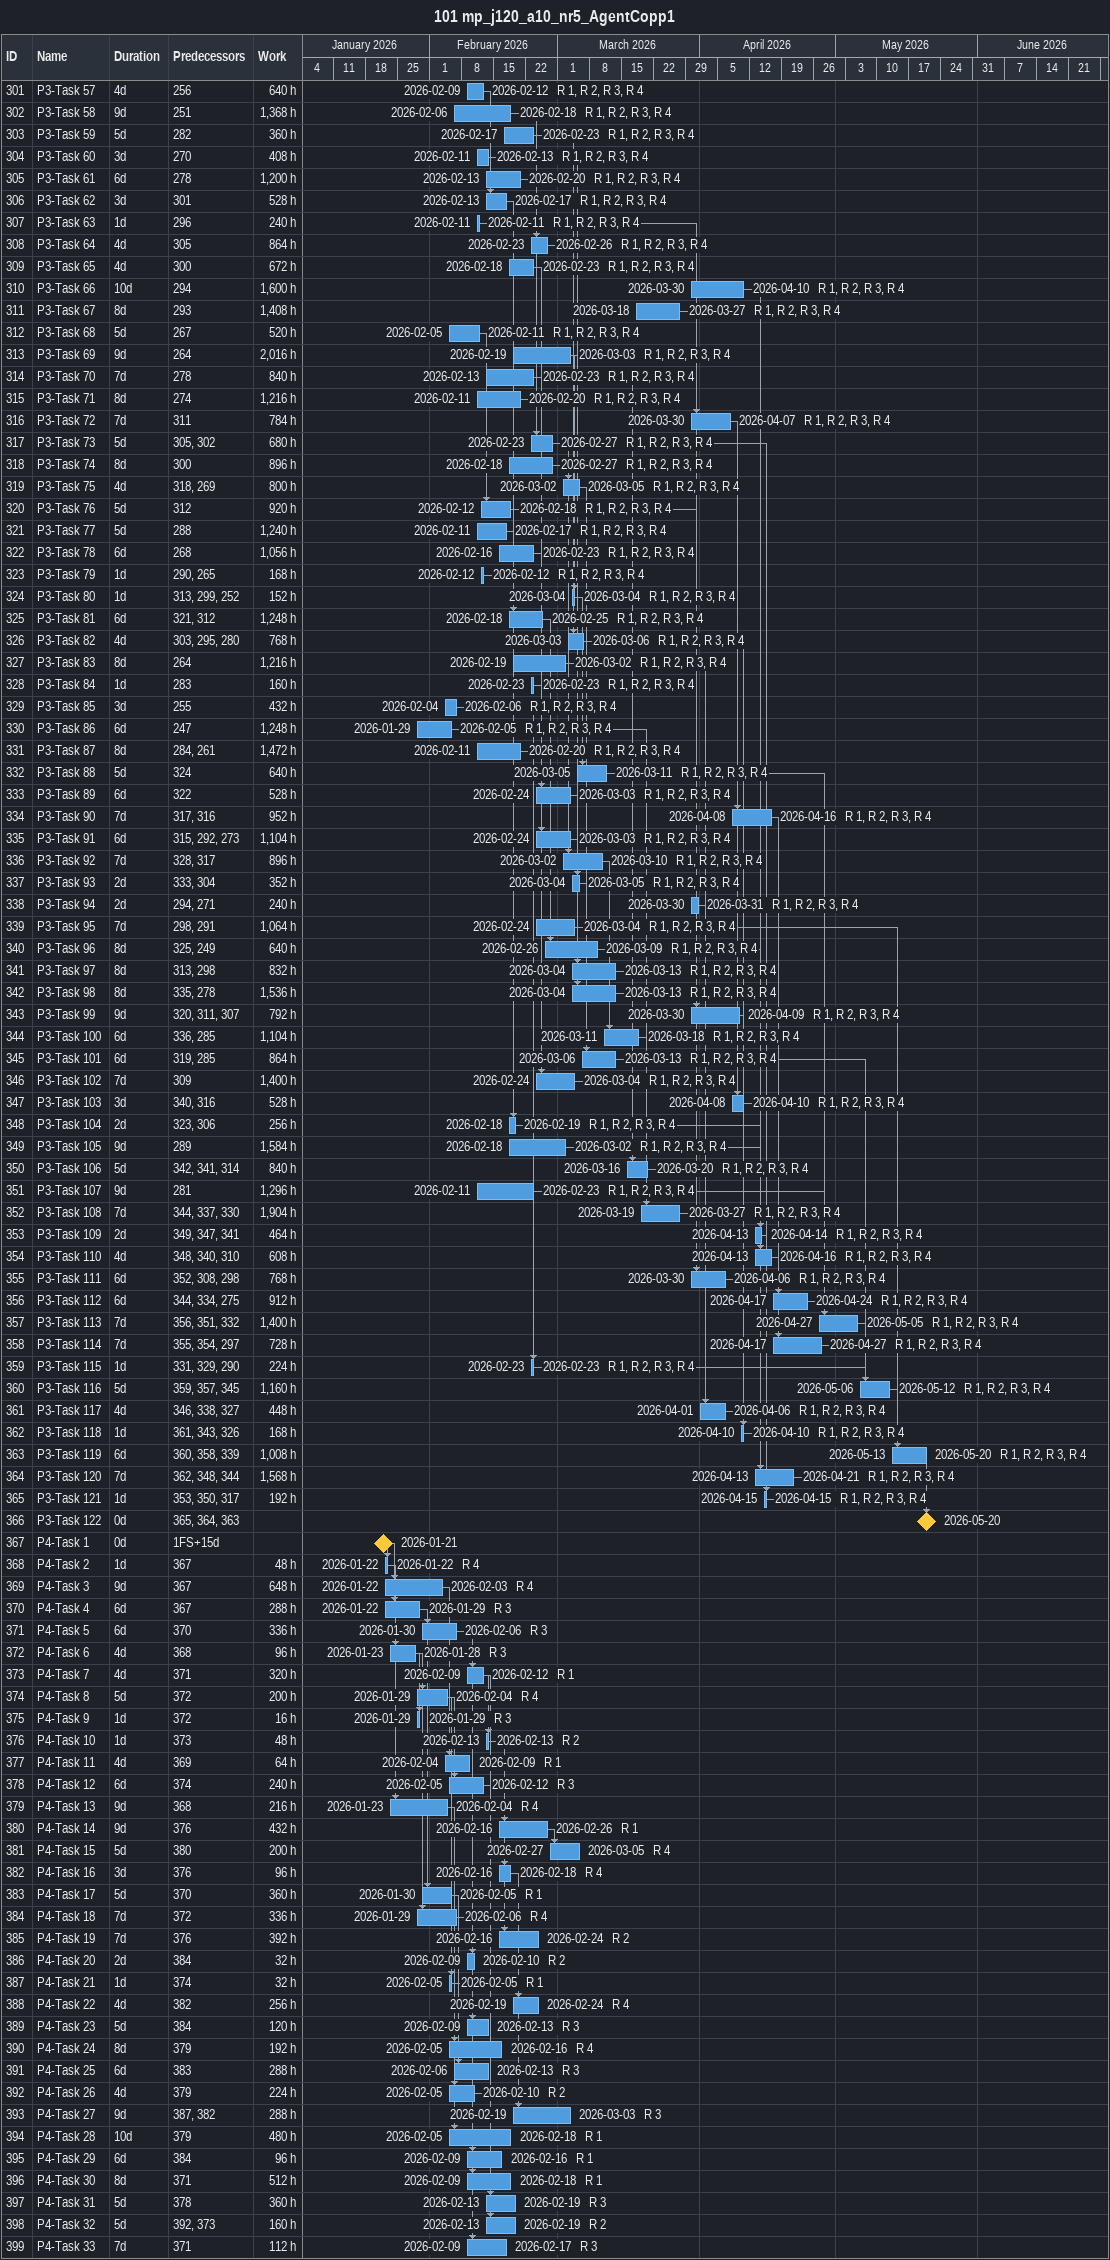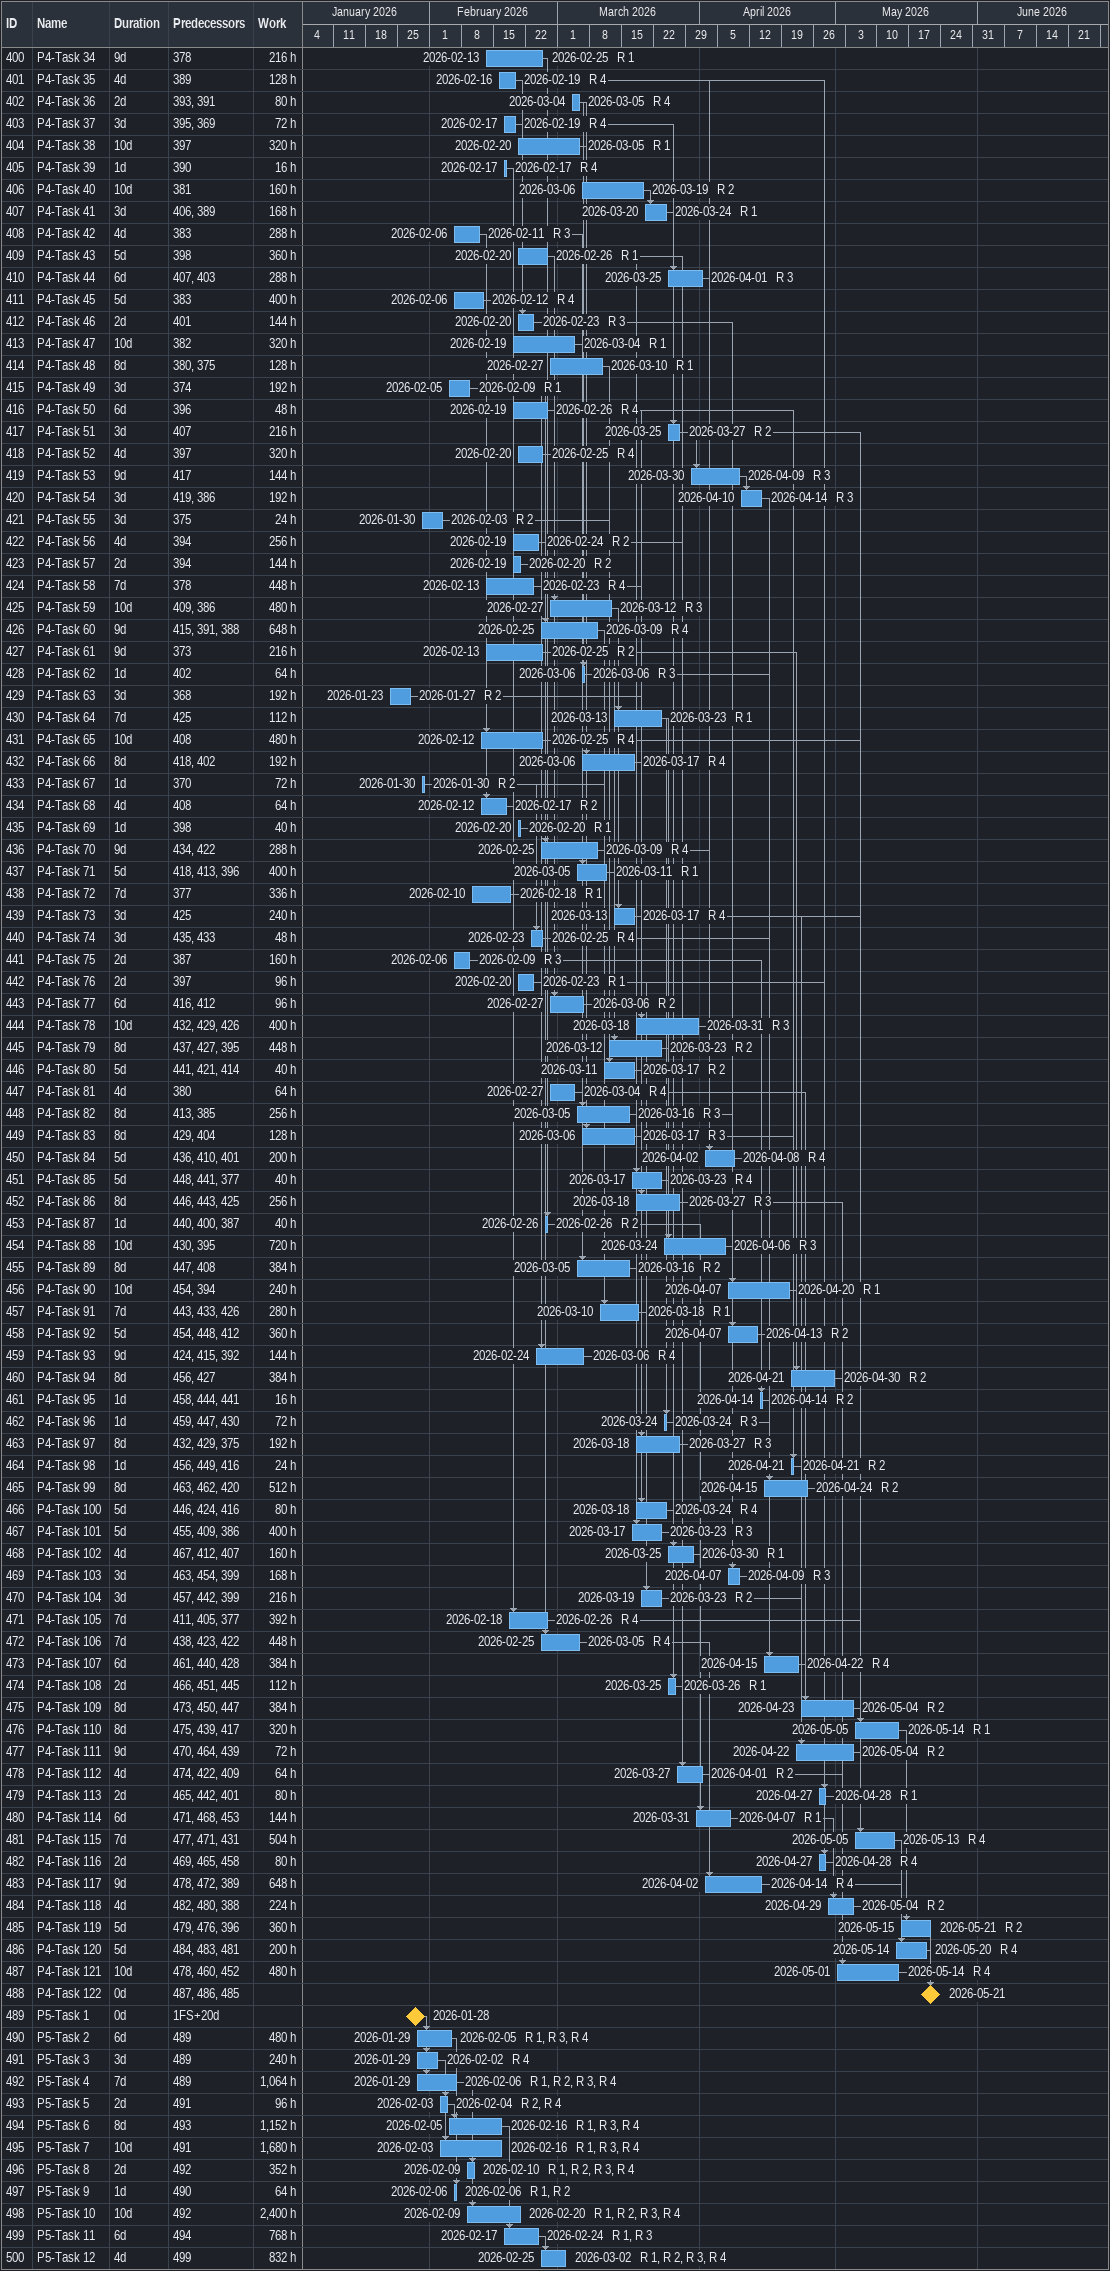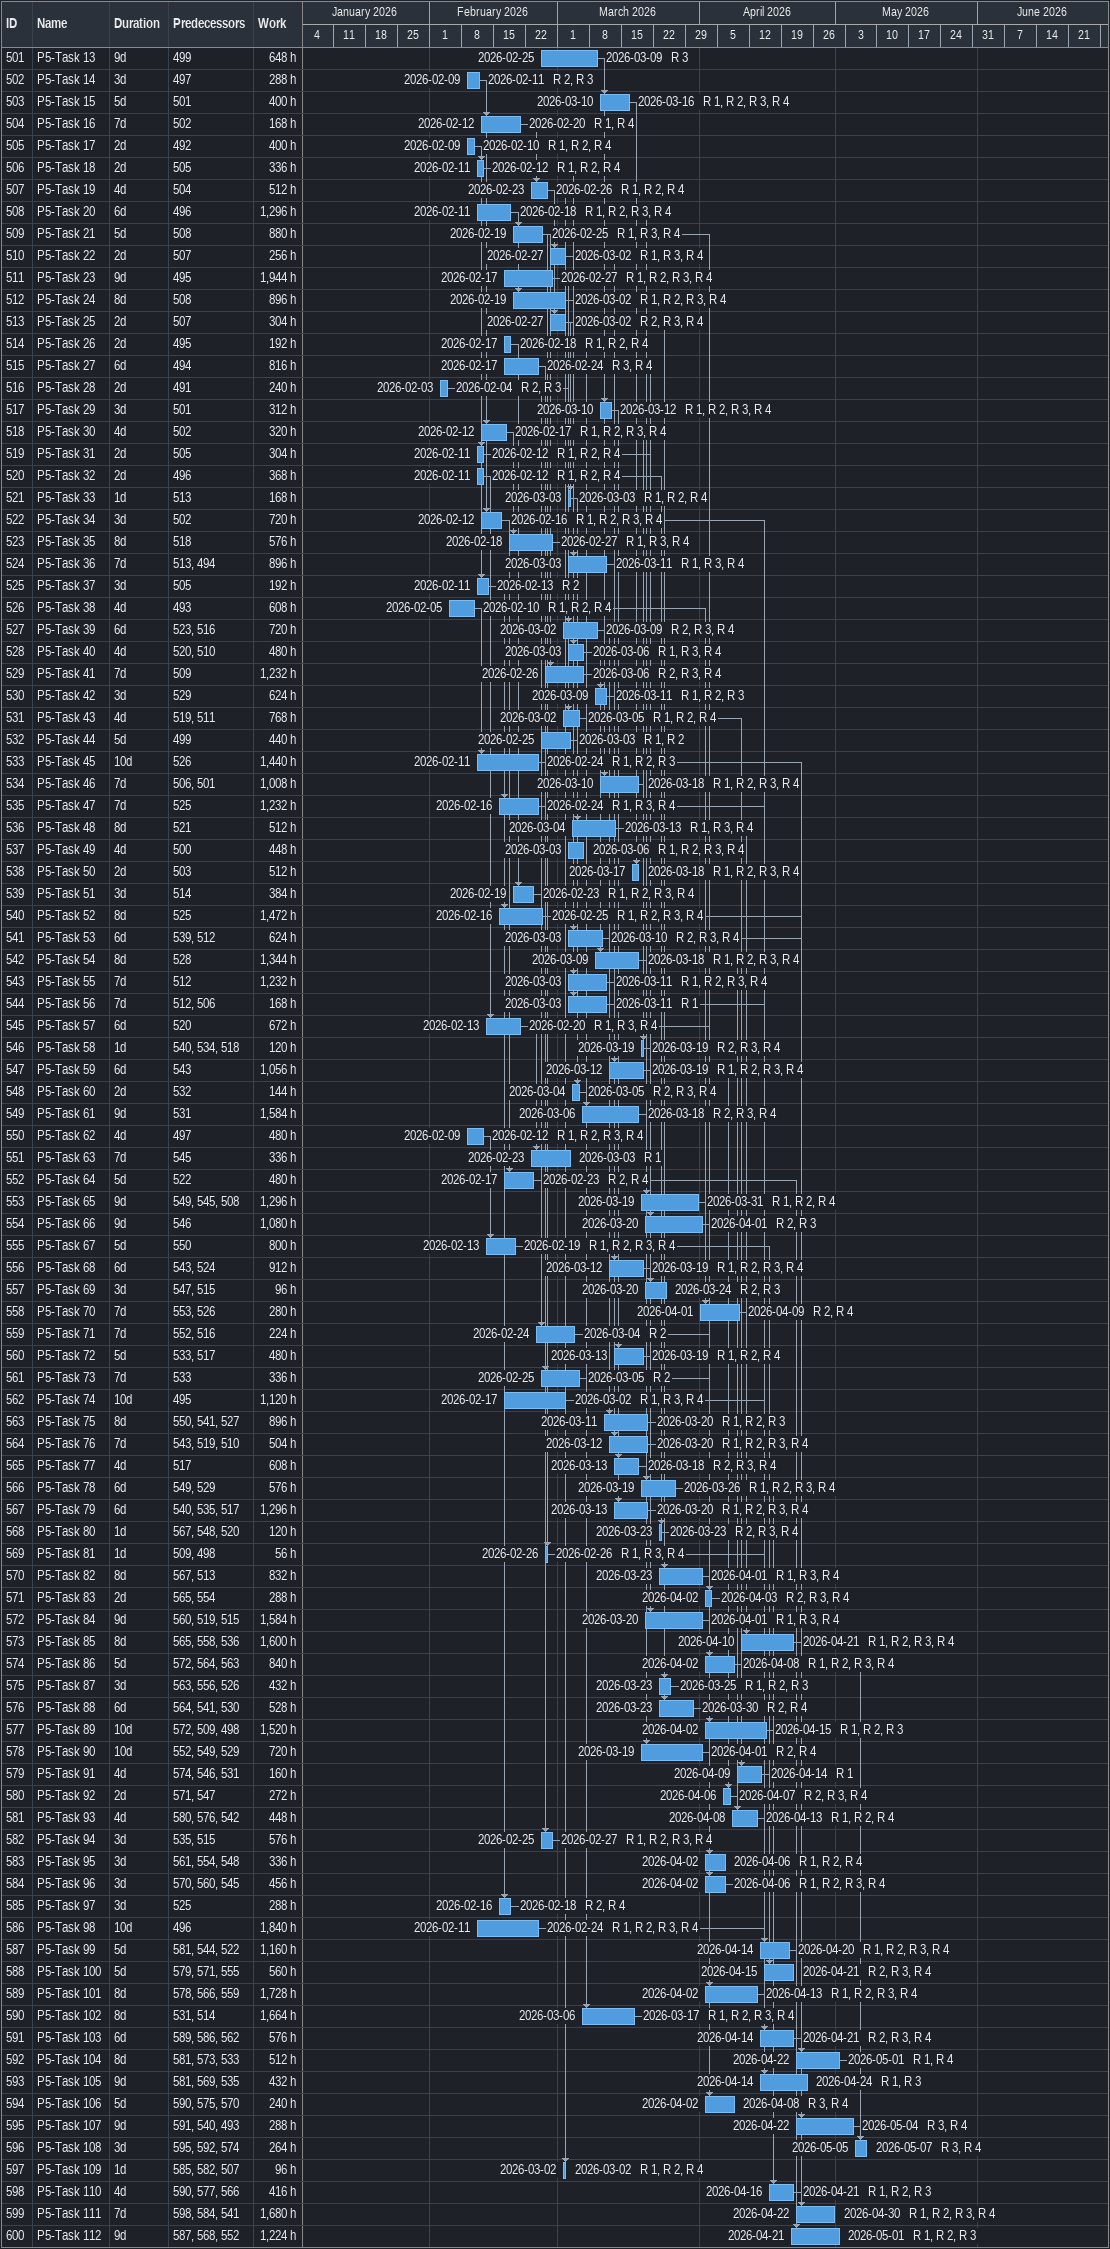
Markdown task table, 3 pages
101 mp_j120_a10_nr5_AgentCopp1

| ID | Task | Duration | Start | Finish | Predecessors | Resources | Work (h) |
|---|---|---|---|---|---|---|---|
| 301 | P3-Task 57 | 4d | 2026-02-09 | 2026-02-12 | 256 | R 1, R 2, R 3, R 4 | 640 |
| 302 | P3-Task 58 | 9d | 2026-02-06 | 2026-02-18 | 251 | R 1, R 2, R 3, R 4 | 1368 |
| 303 | P3-Task 59 | 5d | 2026-02-17 | 2026-02-23 | 282 | R 1, R 2, R 3, R 4 | 360 |
| 304 | P3-Task 60 | 3d | 2026-02-11 | 2026-02-13 | 270 | R 1, R 2, R 3, R 4 | 408 |
| 305 | P3-Task 61 | 6d | 2026-02-13 | 2026-02-20 | 278 | R 1, R 2, R 3, R 4 | 1200 |
| 306 | P3-Task 62 | 3d | 2026-02-13 | 2026-02-17 | 301 | R 1, R 2, R 3, R 4 | 528 |
| 307 | P3-Task 63 | 1d | 2026-02-11 | 2026-02-11 | 296 | R 1, R 2, R 3, R 4 | 240 |
| 308 | P3-Task 64 | 4d | 2026-02-23 | 2026-02-26 | 305 | R 1, R 2, R 3, R 4 | 864 |
| 309 | P3-Task 65 | 4d | 2026-02-18 | 2026-02-23 | 300 | R 1, R 2, R 3, R 4 | 672 |
| 310 | P3-Task 66 | 10d | 2026-03-30 | 2026-04-10 | 294 | R 1, R 2, R 3, R 4 | 1600 |
| 311 | P3-Task 67 | 8d | 2026-03-18 | 2026-03-27 | 293 | R 1, R 2, R 3, R 4 | 1408 |
| 312 | P3-Task 68 | 5d | 2026-02-05 | 2026-02-11 | 267 | R 1, R 2, R 3, R 4 | 520 |
| 313 | P3-Task 69 | 9d | 2026-02-19 | 2026-03-03 | 264 | R 1, R 2, R 3, R 4 | 2016 |
| 314 | P3-Task 70 | 7d | 2026-02-13 | 2026-02-23 | 278 | R 1, R 2, R 3, R 4 | 840 |
| 315 | P3-Task 71 | 8d | 2026-02-11 | 2026-02-20 | 274 | R 1, R 2, R 3, R 4 | 1216 |
| 316 | P3-Task 72 | 7d | 2026-03-30 | 2026-04-07 | 311 | R 1, R 2, R 3, R 4 | 784 |
| 317 | P3-Task 73 | 5d | 2026-02-23 | 2026-02-27 | 305, 302 | R 1, R 2, R 3, R 4 | 680 |
| 318 | P3-Task 74 | 8d | 2026-02-18 | 2026-02-27 | 300 | R 1, R 2, R 3, R 4 | 896 |
| 319 | P3-Task 75 | 4d | 2026-03-02 | 2026-03-05 | 318, 269 | R 1, R 2, R 3, R 4 | 800 |
| 320 | P3-Task 76 | 5d | 2026-02-12 | 2026-02-18 | 312 | R 1, R 2, R 3, R 4 | 920 |
| 321 | P3-Task 77 | 5d | 2026-02-11 | 2026-02-17 | 288 | R 1, R 2, R 3, R 4 | 1240 |
| 322 | P3-Task 78 | 6d | 2026-02-16 | 2026-02-23 | 268 | R 1, R 2, R 3, R 4 | 1056 |
| 323 | P3-Task 79 | 1d | 2026-02-12 | 2026-02-12 | 290, 265 | R 1, R 2, R 3, R 4 | 168 |
| 324 | P3-Task 80 | 1d | 2026-03-04 | 2026-03-04 | 313, 299, 252 | R 1, R 2, R 3, R 4 | 152 |
| 325 | P3-Task 81 | 6d | 2026-02-18 | 2026-02-25 | 321, 312 | R 1, R 2, R 3, R 4 | 1248 |
| 326 | P3-Task 82 | 4d | 2026-03-03 | 2026-03-06 | 303, 295, 280 | R 1, R 2, R 3, R 4 | 768 |
| 327 | P3-Task 83 | 8d | 2026-02-19 | 2026-03-02 | 264 | R 1, R 2, R 3, R 4 | 1216 |
| 328 | P3-Task 84 | 1d | 2026-02-23 | 2026-02-23 | 283 | R 1, R 2, R 3, R 4 | 160 |
| 329 | P3-Task 85 | 3d | 2026-02-04 | 2026-02-06 | 255 | R 1, R 2, R 3, R 4 | 432 |
| 330 | P3-Task 86 | 6d | 2026-01-29 | 2026-02-05 | 247 | R 1, R 2, R 3, R 4 | 1248 |
| 331 | P3-Task 87 | 8d | 2026-02-11 | 2026-02-20 | 284, 261 | R 1, R 2, R 3, R 4 | 1472 |
| 332 | P3-Task 88 | 5d | 2026-03-05 | 2026-03-11 | 324 | R 1, R 2, R 3, R 4 | 640 |
| 333 | P3-Task 89 | 6d | 2026-02-24 | 2026-03-03 | 322 | R 1, R 2, R 3, R 4 | 528 |
| 334 | P3-Task 90 | 7d | 2026-04-08 | 2026-04-16 | 317, 316 | R 1, R 2, R 3, R 4 | 952 |
| 335 | P3-Task 91 | 6d | 2026-02-24 | 2026-03-03 | 315, 292, 273 | R 1, R 2, R 3, R 4 | 1104 |
| 336 | P3-Task 92 | 7d | 2026-03-02 | 2026-03-10 | 328, 317 | R 1, R 2, R 3, R 4 | 896 |
| 337 | P3-Task 93 | 2d | 2026-03-04 | 2026-03-05 | 333, 304 | R 1, R 2, R 3, R 4 | 352 |
| 338 | P3-Task 94 | 2d | 2026-03-30 | 2026-03-31 | 294, 271 | R 1, R 2, R 3, R 4 | 240 |
| 339 | P3-Task 95 | 7d | 2026-02-24 | 2026-03-04 | 298, 291 | R 1, R 2, R 3, R 4 | 1064 |
| 340 | P3-Task 96 | 8d | 2026-02-26 | 2026-03-09 | 325, 249 | R 1, R 2, R 3, R 4 | 640 |
| 341 | P3-Task 97 | 8d | 2026-03-04 | 2026-03-13 | 313, 298 | R 1, R 2, R 3, R 4 | 832 |
| 342 | P3-Task 98 | 8d | 2026-03-04 | 2026-03-13 | 335, 278 | R 1, R 2, R 3, R 4 | 1536 |
| 343 | P3-Task 99 | 9d | 2026-03-30 | 2026-04-09 | 320, 311, 307 | R 1, R 2, R 3, R 4 | 792 |
| 344 | P3-Task 100 | 6d | 2026-03-11 | 2026-03-18 | 336, 285 | R 1, R 2, R 3, R 4 | 1104 |
| 345 | P3-Task 101 | 6d | 2026-03-06 | 2026-03-13 | 319, 285 | R 1, R 2, R 3, R 4 | 864 |
| 346 | P3-Task 102 | 7d | 2026-02-24 | 2026-03-04 | 309 | R 1, R 2, R 3, R 4 | 1400 |
| 347 | P3-Task 103 | 3d | 2026-04-08 | 2026-04-10 | 340, 316 | R 1, R 2, R 3, R 4 | 528 |
| 348 | P3-Task 104 | 2d | 2026-02-18 | 2026-02-19 | 323, 306 | R 1, R 2, R 3, R 4 | 256 |
| 349 | P3-Task 105 | 9d | 2026-02-18 | 2026-03-02 | 289 | R 1, R 2, R 3, R 4 | 1584 |
| 350 | P3-Task 106 | 5d | 2026-03-16 | 2026-03-20 | 342, 341, 314 | R 1, R 2, R 3, R 4 | 840 |
| 351 | P3-Task 107 | 9d | 2026-02-11 | 2026-02-23 | 281 | R 1, R 2, R 3, R 4 | 1296 |
| 352 | P3-Task 108 | 7d | 2026-03-19 | 2026-03-27 | 344, 337, 330 | R 1, R 2, R 3, R 4 | 1904 |
| 353 | P3-Task 109 | 2d | 2026-04-13 | 2026-04-14 | 349, 347, 341 | R 1, R 2, R 3, R 4 | 464 |
| 354 | P3-Task 110 | 4d | 2026-04-13 | 2026-04-16 | 348, 340, 310 | R 1, R 2, R 3, R 4 | 608 |
| 355 | P3-Task 111 | 6d | 2026-03-30 | 2026-04-06 | 352, 308, 298 | R 1, R 2, R 3, R 4 | 768 |
| 356 | P3-Task 112 | 6d | 2026-04-17 | 2026-04-24 | 344, 334, 275 | R 1, R 2, R 3, R 4 | 912 |
| 357 | P3-Task 113 | 7d | 2026-04-27 | 2026-05-05 | 356, 351, 332 | R 1, R 2, R 3, R 4 | 1400 |
| 358 | P3-Task 114 | 7d | 2026-04-17 | 2026-04-27 | 355, 354, 297 | R 1, R 2, R 3, R 4 | 728 |
| 359 | P3-Task 115 | 1d | 2026-02-23 | 2026-02-23 | 331, 329, 290 | R 1, R 2, R 3, R 4 | 224 |
| 360 | P3-Task 116 | 5d | 2026-05-06 | 2026-05-12 | 359, 357, 345 | R 1, R 2, R 3, R 4 | 1160 |
| 361 | P3-Task 117 | 4d | 2026-04-01 | 2026-04-06 | 346, 338, 327 | R 1, R 2, R 3, R 4 | 448 |
| 362 | P3-Task 118 | 1d | 2026-04-10 | 2026-04-10 | 361, 343, 326 | R 1, R 2, R 3, R 4 | 168 |
| 363 | P3-Task 119 | 6d | 2026-05-13 | 2026-05-20 | 360, 358, 339 | R 1, R 2, R 3, R 4 | 1008 |
| 364 | P3-Task 120 | 7d | 2026-04-13 | 2026-04-21 | 362, 348, 344 | R 1, R 2, R 3, R 4 | 1568 |
| 365 | P3-Task 121 | 1d | 2026-04-15 | 2026-04-15 | 353, 350, 317 | R 1, R 2, R 3, R 4 | 192 |
| 366 | P3-Task 122 | 0d | 2026-05-20 | 2026-05-20 | 365, 364, 363 |  |  |
| 367 | P4-Task 1 | 0d | 2026-01-21 | 2026-01-21 | 1FS+15d |  |  |
| 368 | P4-Task 2 | 1d | 2026-01-22 | 2026-01-22 | 367 | R 4 | 48 |
| 369 | P4-Task 3 | 9d | 2026-01-22 | 2026-02-03 | 367 | R 4 | 648 |
| 370 | P4-Task 4 | 6d | 2026-01-22 | 2026-01-29 | 367 | R 3 | 288 |
| 371 | P4-Task 5 | 6d | 2026-01-30 | 2026-02-06 | 370 | R 3 | 336 |
| 372 | P4-Task 6 | 4d | 2026-01-23 | 2026-01-28 | 368 | R 3 | 96 |
| 373 | P4-Task 7 | 4d | 2026-02-09 | 2026-02-12 | 371 | R 1 | 320 |
| 374 | P4-Task 8 | 5d | 2026-01-29 | 2026-02-04 | 372 | R 4 | 200 |
| 375 | P4-Task 9 | 1d | 2026-01-29 | 2026-01-29 | 372 | R 3 | 16 |
| 376 | P4-Task 10 | 1d | 2026-02-13 | 2026-02-13 | 373 | R 2 | 48 |
| 377 | P4-Task 11 | 4d | 2026-02-04 | 2026-02-09 | 369 | R 1 | 64 |
| 378 | P4-Task 12 | 6d | 2026-02-05 | 2026-02-12 | 374 | R 3 | 240 |
| 379 | P4-Task 13 | 9d | 2026-01-23 | 2026-02-04 | 368 | R 4 | 216 |
| 380 | P4-Task 14 | 9d | 2026-02-16 | 2026-02-26 | 376 | R 1 | 432 |
| 381 | P4-Task 15 | 5d | 2026-02-27 | 2026-03-05 | 380 | R 4 | 200 |
| 382 | P4-Task 16 | 3d | 2026-02-16 | 2026-02-18 | 376 | R 4 | 96 |
| 383 | P4-Task 17 | 5d | 2026-01-30 | 2026-02-05 | 370 | R 1 | 360 |
| 384 | P4-Task 18 | 7d | 2026-01-29 | 2026-02-06 | 372 | R 4 | 336 |
| 385 | P4-Task 19 | 7d | 2026-02-16 | 2026-02-24 | 376 | R 2 | 392 |
| 386 | P4-Task 20 | 2d | 2026-02-09 | 2026-02-10 | 384 | R 2 | 32 |
| 387 | P4-Task 21 | 1d | 2026-02-05 | 2026-02-05 | 374 | R 1 | 32 |
| 388 | P4-Task 22 | 4d | 2026-02-19 | 2026-02-24 | 382 | R 4 | 256 |
| 389 | P4-Task 23 | 5d | 2026-02-09 | 2026-02-13 | 384 | R 3 | 120 |
| 390 | P4-Task 24 | 8d | 2026-02-05 | 2026-02-16 | 379 | R 4 | 192 |
| 391 | P4-Task 25 | 6d | 2026-02-06 | 2026-02-13 | 383 | R 3 | 288 |
| 392 | P4-Task 26 | 4d | 2026-02-05 | 2026-02-10 | 379 | R 2 | 224 |
| 393 | P4-Task 27 | 9d | 2026-02-19 | 2026-03-03 | 387, 382 | R 3 | 288 |
| 394 | P4-Task 28 | 10d | 2026-02-05 | 2026-02-18 | 379 | R 1 | 480 |
| 395 | P4-Task 29 | 6d | 2026-02-09 | 2026-02-16 | 384 | R 1 | 96 |
| 396 | P4-Task 30 | 8d | 2026-02-09 | 2026-02-18 | 371 | R 1 | 512 |
| 397 | P4-Task 31 | 5d | 2026-02-13 | 2026-02-19 | 378 | R 3 | 360 |
| 398 | P4-Task 32 | 5d | 2026-02-13 | 2026-02-19 | 392, 373 | R 2 | 160 |
| 399 | P4-Task 33 | 7d | 2026-02-09 | 2026-02-17 | 371 | R 3 | 112 |
| 400 | P4-Task 34 | 9d | 2026-02-13 | 2026-02-25 | 378 | R 1 | 216 |
| 401 | P4-Task 35 | 4d | 2026-02-16 | 2026-02-19 | 389 | R 4 | 128 |
| 402 | P4-Task 36 | 2d | 2026-03-04 | 2026-03-05 | 393, 391 | R 4 | 80 |
| 403 | P4-Task 37 | 3d | 2026-02-17 | 2026-02-19 | 395, 369 | R 4 | 72 |
| 404 | P4-Task 38 | 10d | 2026-02-20 | 2026-03-05 | 397 | R 1 | 320 |
| 405 | P4-Task 39 | 1d | 2026-02-17 | 2026-02-17 | 390 | R 4 | 16 |
| 406 | P4-Task 40 | 10d | 2026-03-06 | 2026-03-19 | 381 | R 2 | 160 |
| 407 | P4-Task 41 | 3d | 2026-03-20 | 2026-03-24 | 406, 389 | R 1 | 168 |
| 408 | P4-Task 42 | 4d | 2026-02-06 | 2026-02-11 | 383 | R 3 | 288 |
| 409 | P4-Task 43 | 5d | 2026-02-20 | 2026-02-26 | 398 | R 1 | 360 |
| 410 | P4-Task 44 | 6d | 2026-03-25 | 2026-04-01 | 407, 403 | R 3 | 288 |
| 411 | P4-Task 45 | 5d | 2026-02-06 | 2026-02-12 | 383 | R 4 | 400 |
| 412 | P4-Task 46 | 2d | 2026-02-20 | 2026-02-23 | 401 | R 3 | 144 |
| 413 | P4-Task 47 | 10d | 2026-02-19 | 2026-03-04 | 382 | R 1 | 320 |
| 414 | P4-Task 48 | 8d | 2026-02-27 | 2026-03-10 | 380, 375 | R 1 | 128 |
| 415 | P4-Task 49 | 3d | 2026-02-05 | 2026-02-09 | 374 | R 1 | 192 |
| 416 | P4-Task 50 | 6d | 2026-02-19 | 2026-02-26 | 396 | R 4 | 48 |
| 417 | P4-Task 51 | 3d | 2026-03-25 | 2026-03-27 | 407 | R 2 | 216 |
| 418 | P4-Task 52 | 4d | 2026-02-20 | 2026-02-25 | 397 | R 4 | 320 |
| 419 | P4-Task 53 | 9d | 2026-03-30 | 2026-04-09 | 417 | R 3 | 144 |
| 420 | P4-Task 54 | 3d | 2026-04-10 | 2026-04-14 | 419, 386 | R 3 | 192 |
| 421 | P4-Task 55 | 3d | 2026-01-30 | 2026-02-03 | 375 | R 2 | 24 |
| 422 | P4-Task 56 | 4d | 2026-02-19 | 2026-02-24 | 394 | R 2 | 256 |
| 423 | P4-Task 57 | 2d | 2026-02-19 | 2026-02-20 | 394 | R 2 | 144 |
| 424 | P4-Task 58 | 7d | 2026-02-13 | 2026-02-23 | 378 | R 4 | 448 |
| 425 | P4-Task 59 | 10d | 2026-02-27 | 2026-03-12 | 409, 386 | R 3 | 480 |
| 426 | P4-Task 60 | 9d | 2026-02-25 | 2026-03-09 | 415, 391, 388 | R 4 | 648 |
| 427 | P4-Task 61 | 9d | 2026-02-13 | 2026-02-25 | 373 | R 2 | 216 |
| 428 | P4-Task 62 | 1d | 2026-03-06 | 2026-03-06 | 402 | R 3 | 64 |
| 429 | P4-Task 63 | 3d | 2026-01-23 | 2026-01-27 | 368 | R 2 | 192 |
| 430 | P4-Task 64 | 7d | 2026-03-13 | 2026-03-23 | 425 | R 1 | 112 |
| 431 | P4-Task 65 | 10d | 2026-02-12 | 2026-02-25 | 408 | R 4 | 480 |
| 432 | P4-Task 66 | 8d | 2026-03-06 | 2026-03-17 | 418, 402 | R 4 | 192 |
| 433 | P4-Task 67 | 1d | 2026-01-30 | 2026-01-30 | 370 | R 2 | 72 |
| 434 | P4-Task 68 | 4d | 2026-02-12 | 2026-02-17 | 408 | R 2 | 64 |
| 435 | P4-Task 69 | 1d | 2026-02-20 | 2026-02-20 | 398 | R 1 | 40 |
| 436 | P4-Task 70 | 9d | 2026-02-25 | 2026-03-09 | 434, 422 | R 4 | 288 |
| 437 | P4-Task 71 | 5d | 2026-03-05 | 2026-03-11 | 418, 413, 396 | R 1 | 400 |
| 438 | P4-Task 72 | 7d | 2026-02-10 | 2026-02-18 | 377 | R 1 | 336 |
| 439 | P4-Task 73 | 3d | 2026-03-13 | 2026-03-17 | 425 | R 4 | 240 |
| 440 | P4-Task 74 | 3d | 2026-02-23 | 2026-02-25 | 435, 433 | R 4 | 48 |
| 441 | P4-Task 75 | 2d | 2026-02-06 | 2026-02-09 | 387 | R 3 | 160 |
| 442 | P4-Task 76 | 2d | 2026-02-20 | 2026-02-23 | 397 | R 1 | 96 |
| 443 | P4-Task 77 | 6d | 2026-02-27 | 2026-03-06 | 416, 412 | R 2 | 96 |
| 444 | P4-Task 78 | 10d | 2026-03-18 | 2026-03-31 | 432, 429, 426 | R 3 | 400 |
| 445 | P4-Task 79 | 8d | 2026-03-12 | 2026-03-23 | 437, 427, 395 | R 2 | 448 |
| 446 | P4-Task 80 | 5d | 2026-03-11 | 2026-03-17 | 441, 421, 414 | R 2 | 40 |
| 447 | P4-Task 81 | 4d | 2026-02-27 | 2026-03-04 | 380 | R 4 | 64 |
| 448 | P4-Task 82 | 8d | 2026-03-05 | 2026-03-16 | 413, 385 | R 3 | 256 |
| 449 | P4-Task 83 | 8d | 2026-03-06 | 2026-03-17 | 429, 404 | R 3 | 128 |
| 450 | P4-Task 84 | 5d | 2026-04-02 | 2026-04-08 | 436, 410, 401 | R 4 | 200 |
| 451 | P4-Task 85 | 5d | 2026-03-17 | 2026-03-23 | 448, 441, 377 | R 4 | 40 |
| 452 | P4-Task 86 | 8d | 2026-03-18 | 2026-03-27 | 446, 443, 425 | R 3 | 256 |
| 453 | P4-Task 87 | 1d | 2026-02-26 | 2026-02-26 | 440, 400, 387 | R 2 | 40 |
| 454 | P4-Task 88 | 10d | 2026-03-24 | 2026-04-06 | 430, 395 | R 3 | 720 |
| 455 | P4-Task 89 | 8d | 2026-03-05 | 2026-03-16 | 447, 408 | R 2 | 384 |
| 456 | P4-Task 90 | 10d | 2026-04-07 | 2026-04-20 | 454, 394 | R 1 | 240 |
| 457 | P4-Task 91 | 7d | 2026-03-10 | 2026-03-18 | 443, 433, 426 | R 1 | 280 |
| 458 | P4-Task 92 | 5d | 2026-04-07 | 2026-04-13 | 454, 448, 412 | R 2 | 360 |
| 459 | P4-Task 93 | 9d | 2026-02-24 | 2026-03-06 | 424, 415, 392 | R 4 | 144 |
| 460 | P4-Task 94 | 8d | 2026-04-21 | 2026-04-30 | 456, 427 | R 2 | 384 |
| 461 | P4-Task 95 | 1d | 2026-04-14 | 2026-04-14 | 458, 444, 441 | R 2 | 16 |
| 462 | P4-Task 96 | 1d | 2026-03-24 | 2026-03-24 | 459, 447, 430 | R 3 | 72 |
| 463 | P4-Task 97 | 8d | 2026-03-18 | 2026-03-27 | 432, 429, 375 | R 3 | 192 |
| 464 | P4-Task 98 | 1d | 2026-04-21 | 2026-04-21 | 456, 449, 416 | R 2 | 24 |
| 465 | P4-Task 99 | 8d | 2026-04-15 | 2026-04-24 | 463, 462, 420 | R 2 | 512 |
| 466 | P4-Task 100 | 5d | 2026-03-18 | 2026-03-24 | 446, 424, 416 | R 4 | 80 |
| 467 | P4-Task 101 | 5d | 2026-03-17 | 2026-03-23 | 455, 409, 386 | R 3 | 400 |
| 468 | P4-Task 102 | 4d | 2026-03-25 | 2026-03-30 | 467, 412, 407 | R 1 | 160 |
| 469 | P4-Task 103 | 3d | 2026-04-07 | 2026-04-09 | 463, 454, 399 | R 3 | 168 |
| 470 | P4-Task 104 | 3d | 2026-03-19 | 2026-03-23 | 457, 442, 399 | R 2 | 216 |
| 471 | P4-Task 105 | 7d | 2026-02-18 | 2026-02-26 | 411, 405, 377 | R 4 | 392 |
| 472 | P4-Task 106 | 7d | 2026-02-25 | 2026-03-05 | 438, 423, 422 | R 4 | 448 |
| 473 | P4-Task 107 | 6d | 2026-04-15 | 2026-04-22 | 461, 440, 428 | R 4 | 384 |
| 474 | P4-Task 108 | 2d | 2026-03-25 | 2026-03-26 | 466, 451, 445 | R 1 | 112 |
| 475 | P4-Task 109 | 8d | 2026-04-23 | 2026-05-04 | 473, 450, 447 | R 2 | 384 |
| 476 | P4-Task 110 | 8d | 2026-05-05 | 2026-05-14 | 475, 439, 417 | R 1 | 320 |
| 477 | P4-Task 111 | 9d | 2026-04-22 | 2026-05-04 | 470, 464, 439 | R 2 | 72 |
| 478 | P4-Task 112 | 4d | 2026-03-27 | 2026-04-01 | 474, 422, 409 | R 2 | 64 |
| 479 | P4-Task 113 | 2d | 2026-04-27 | 2026-04-28 | 465, 442, 401 | R 1 | 80 |
| 480 | P4-Task 114 | 6d | 2026-03-31 | 2026-04-07 | 471, 468, 453 | R 1 | 144 |
| 481 | P4-Task 115 | 7d | 2026-05-05 | 2026-05-13 | 477, 471, 431 | R 4 | 504 |
| 482 | P4-Task 116 | 2d | 2026-04-27 | 2026-04-28 | 469, 465, 458 | R 4 | 80 |
| 483 | P4-Task 117 | 9d | 2026-04-02 | 2026-04-14 | 478, 472, 389 | R 4 | 648 |
| 484 | P4-Task 118 | 4d | 2026-04-29 | 2026-05-04 | 482, 480, 388 | R 2 | 224 |
| 485 | P4-Task 119 | 5d | 2026-05-15 | 2026-05-21 | 479, 476, 396 | R 2 | 360 |
| 486 | P4-Task 120 | 5d | 2026-05-14 | 2026-05-20 | 484, 483, 481 | R 4 | 200 |
| 487 | P4-Task 121 | 10d | 2026-05-01 | 2026-05-14 | 478, 460, 452 | R 4 | 480 |
| 488 | P4-Task 122 | 0d | 2026-05-21 | 2026-05-21 | 487, 486, 485 |  |  |
| 489 | P5-Task 1 | 0d | 2026-01-28 | 2026-01-28 | 1FS+20d |  |  |
| 490 | P5-Task 2 | 6d | 2026-01-29 | 2026-02-05 | 489 | R 1, R 3, R 4 | 480 |
| 491 | P5-Task 3 | 3d | 2026-01-29 | 2026-02-02 | 489 | R 4 | 240 |
| 492 | P5-Task 4 | 7d | 2026-01-29 | 2026-02-06 | 489 | R 1, R 2, R 3, R 4 | 1064 |
| 493 | P5-Task 5 | 2d | 2026-02-03 | 2026-02-04 | 491 | R 2, R 4 | 96 |
| 494 | P5-Task 6 | 8d | 2026-02-05 | 2026-02-16 | 493 | R 1, R 3, R 4 | 1152 |
| 495 | P5-Task 7 | 10d | 2026-02-03 | 2026-02-16 | 491 | R 1, R 3, R 4 | 1680 |
| 496 | P5-Task 8 | 2d | 2026-02-09 | 2026-02-10 | 492 | R 1, R 2, R 3, R 4 | 352 |
| 497 | P5-Task 9 | 1d | 2026-02-06 | 2026-02-06 | 490 | R 1, R 2 | 64 |
| 498 | P5-Task 10 | 10d | 2026-02-09 | 2026-02-20 | 492 | R 1, R 2, R 3, R 4 | 2400 |
| 499 | P5-Task 11 | 6d | 2026-02-17 | 2026-02-24 | 494 | R 1, R 3 | 768 |
| 500 | P5-Task 12 | 4d | 2026-02-25 | 2026-03-02 | 499 | R 1, R 2, R 3, R 4 | 832 |
| 501 | P5-Task 13 | 9d | 2026-02-25 | 2026-03-09 | 499 | R 3 | 648 |
| 502 | P5-Task 14 | 3d | 2026-02-09 | 2026-02-11 | 497 | R 2, R 3 | 288 |
| 503 | P5-Task 15 | 5d | 2026-03-10 | 2026-03-16 | 501 | R 1, R 2, R 3, R 4 | 400 |
| 504 | P5-Task 16 | 7d | 2026-02-12 | 2026-02-20 | 502 | R 1, R 4 | 168 |
| 505 | P5-Task 17 | 2d | 2026-02-09 | 2026-02-10 | 492 | R 1, R 2, R 4 | 400 |
| 506 | P5-Task 18 | 2d | 2026-02-11 | 2026-02-12 | 505 | R 1, R 2, R 4 | 336 |
| 507 | P5-Task 19 | 4d | 2026-02-23 | 2026-02-26 | 504 | R 1, R 2, R 4 | 512 |
| 508 | P5-Task 20 | 6d | 2026-02-11 | 2026-02-18 | 496 | R 1, R 2, R 3, R 4 | 1296 |
| 509 | P5-Task 21 | 5d | 2026-02-19 | 2026-02-25 | 508 | R 1, R 3, R 4 | 880 |
| 510 | P5-Task 22 | 2d | 2026-02-27 | 2026-03-02 | 507 | R 1, R 3, R 4 | 256 |
| 511 | P5-Task 23 | 9d | 2026-02-17 | 2026-02-27 | 495 | R 1, R 2, R 3, R 4 | 1944 |
| 512 | P5-Task 24 | 8d | 2026-02-19 | 2026-03-02 | 508 | R 1, R 2, R 3, R 4 | 896 |
| 513 | P5-Task 25 | 2d | 2026-02-27 | 2026-03-02 | 507 | R 2, R 3, R 4 | 304 |
| 514 | P5-Task 26 | 2d | 2026-02-17 | 2026-02-18 | 495 | R 1, R 2, R 4 | 192 |
| 515 | P5-Task 27 | 6d | 2026-02-17 | 2026-02-24 | 494 | R 3, R 4 | 816 |
| 516 | P5-Task 28 | 2d | 2026-02-03 | 2026-02-04 | 491 | R 2, R 3 | 240 |
| 517 | P5-Task 29 | 3d | 2026-03-10 | 2026-03-12 | 501 | R 1, R 2, R 3, R 4 | 312 |
| 518 | P5-Task 30 | 4d | 2026-02-12 | 2026-02-17 | 502 | R 1, R 2, R 3, R 4 | 320 |
| 519 | P5-Task 31 | 2d | 2026-02-11 | 2026-02-12 | 505 | R 1, R 2, R 4 | 304 |
| 520 | P5-Task 32 | 2d | 2026-02-11 | 2026-02-12 | 496 | R 1, R 2, R 4 | 368 |
| 521 | P5-Task 33 | 1d | 2026-03-03 | 2026-03-03 | 513 | R 1, R 2, R 4 | 168 |
| 522 | P5-Task 34 | 3d | 2026-02-12 | 2026-02-16 | 502 | R 1, R 2, R 3, R 4 | 720 |
| 523 | P5-Task 35 | 8d | 2026-02-18 | 2026-02-27 | 518 | R 1, R 3, R 4 | 576 |
| 524 | P5-Task 36 | 7d | 2026-03-03 | 2026-03-11 | 513, 494 | R 1, R 3, R 4 | 896 |
| 525 | P5-Task 37 | 3d | 2026-02-11 | 2026-02-13 | 505 | R 2 | 192 |
| 526 | P5-Task 38 | 4d | 2026-02-05 | 2026-02-10 | 493 | R 1, R 2, R 4 | 608 |
| 527 | P5-Task 39 | 6d | 2026-03-02 | 2026-03-09 | 523, 516 | R 2, R 3, R 4 | 720 |
| 528 | P5-Task 40 | 4d | 2026-03-03 | 2026-03-06 | 520, 510 | R 1, R 3, R 4 | 480 |
| 529 | P5-Task 41 | 7d | 2026-02-26 | 2026-03-06 | 509 | R 2, R 3, R 4 | 1232 |
| 530 | P5-Task 42 | 3d | 2026-03-09 | 2026-03-11 | 529 | R 1, R 2, R 3 | 624 |
| 531 | P5-Task 43 | 4d | 2026-03-02 | 2026-03-05 | 519, 511 | R 1, R 2, R 4 | 768 |
| 532 | P5-Task 44 | 5d | 2026-02-25 | 2026-03-03 | 499 | R 1, R 2 | 440 |
| 533 | P5-Task 45 | 10d | 2026-02-11 | 2026-02-24 | 526 | R 1, R 2, R 3 | 1440 |
| 534 | P5-Task 46 | 7d | 2026-03-10 | 2026-03-18 | 506, 501 | R 1, R 2, R 3, R 4 | 1008 |
| 535 | P5-Task 47 | 7d | 2026-02-16 | 2026-02-24 | 525 | R 1, R 3, R 4 | 1232 |
| 536 | P5-Task 48 | 8d | 2026-03-04 | 2026-03-13 | 521 | R 1, R 3, R 4 | 512 |
| 537 | P5-Task 49 | 4d | 2026-03-03 | 2026-03-06 | 500 | R 1, R 2, R 3, R 4 | 448 |
| 538 | P5-Task 50 | 2d | 2026-03-17 | 2026-03-18 | 503 | R 1, R 2, R 3, R 4 | 512 |
| 539 | P5-Task 51 | 3d | 2026-02-19 | 2026-02-23 | 514 | R 1, R 2, R 3, R 4 | 384 |
| 540 | P5-Task 52 | 8d | 2026-02-16 | 2026-02-25 | 525 | R 1, R 2, R 3, R 4 | 1472 |
| 541 | P5-Task 53 | 6d | 2026-03-03 | 2026-03-10 | 539, 512 | R 2, R 3, R 4 | 624 |
| 542 | P5-Task 54 | 8d | 2026-03-09 | 2026-03-18 | 528 | R 1, R 2, R 3, R 4 | 1344 |
| 543 | P5-Task 55 | 7d | 2026-03-03 | 2026-03-11 | 512 | R 1, R 2, R 3, R 4 | 1232 |
| 544 | P5-Task 56 | 7d | 2026-03-03 | 2026-03-11 | 512, 506 | R 1 | 168 |
| 545 | P5-Task 57 | 6d | 2026-02-13 | 2026-02-20 | 520 | R 1, R 3, R 4 | 672 |
| 546 | P5-Task 58 | 1d | 2026-03-19 | 2026-03-19 | 540, 534, 518 | R 2, R 3, R 4 | 120 |
| 547 | P5-Task 59 | 6d | 2026-03-12 | 2026-03-19 | 543 | R 1, R 2, R 3, R 4 | 1056 |
| 548 | P5-Task 60 | 2d | 2026-03-04 | 2026-03-05 | 532 | R 2, R 3, R 4 | 144 |
| 549 | P5-Task 61 | 9d | 2026-03-06 | 2026-03-18 | 531 | R 2, R 3, R 4 | 1584 |
| 550 | P5-Task 62 | 4d | 2026-02-09 | 2026-02-12 | 497 | R 1, R 2, R 3, R 4 | 480 |
| 551 | P5-Task 63 | 7d | 2026-02-23 | 2026-03-03 | 545 | R 1 | 336 |
| 552 | P5-Task 64 | 5d | 2026-02-17 | 2026-02-23 | 522 | R 2, R 4 | 480 |
| 553 | P5-Task 65 | 9d | 2026-03-19 | 2026-03-31 | 549, 545, 508 | R 1, R 2, R 4 | 1296 |
| 554 | P5-Task 66 | 9d | 2026-03-20 | 2026-04-01 | 546 | R 2, R 3 | 1080 |
| 555 | P5-Task 67 | 5d | 2026-02-13 | 2026-02-19 | 550 | R 1, R 2, R 3, R 4 | 800 |
| 556 | P5-Task 68 | 6d | 2026-03-12 | 2026-03-19 | 543, 524 | R 1, R 2, R 3, R 4 | 912 |
| 557 | P5-Task 69 | 3d | 2026-03-20 | 2026-03-24 | 547, 515 | R 2, R 3 | 96 |
| 558 | P5-Task 70 | 7d | 2026-04-01 | 2026-04-09 | 553, 526 | R 2, R 4 | 280 |
| 559 | P5-Task 71 | 7d | 2026-02-24 | 2026-03-04 | 552, 516 | R 2 | 224 |
| 560 | P5-Task 72 | 5d | 2026-03-13 | 2026-03-19 | 533, 517 | R 1, R 2, R 4 | 480 |
| 561 | P5-Task 73 | 7d | 2026-02-25 | 2026-03-05 | 533 | R 2 | 336 |
| 562 | P5-Task 74 | 10d | 2026-02-17 | 2026-03-02 | 495 | R 1, R 3, R 4 | 1120 |
| 563 | P5-Task 75 | 8d | 2026-03-11 | 2026-03-20 | 550, 541, 527 | R 1, R 2, R 3 | 896 |
| 564 | P5-Task 76 | 7d | 2026-03-12 | 2026-03-20 | 543, 519, 510 | R 1, R 2, R 3, R 4 | 504 |
| 565 | P5-Task 77 | 4d | 2026-03-13 | 2026-03-18 | 517 | R 2, R 3, R 4 | 608 |
| 566 | P5-Task 78 | 6d | 2026-03-19 | 2026-03-26 | 549, 529 | R 1, R 2, R 3, R 4 | 576 |
| 567 | P5-Task 79 | 6d | 2026-03-13 | 2026-03-20 | 540, 535, 517 | R 1, R 2, R 3, R 4 | 1296 |
| 568 | P5-Task 80 | 1d | 2026-03-23 | 2026-03-23 | 567, 548, 520 | R 2, R 3, R 4 | 120 |
| 569 | P5-Task 81 | 1d | 2026-02-26 | 2026-02-26 | 509, 498 | R 1, R 3, R 4 | 56 |
| 570 | P5-Task 82 | 8d | 2026-03-23 | 2026-04-01 | 567, 513 | R 1, R 3, R 4 | 832 |
| 571 | P5-Task 83 | 2d | 2026-04-02 | 2026-04-03 | 565, 554 | R 2, R 3, R 4 | 288 |
| 572 | P5-Task 84 | 9d | 2026-03-20 | 2026-04-01 | 560, 519, 515 | R 1, R 3, R 4 | 1584 |
| 573 | P5-Task 85 | 8d | 2026-04-10 | 2026-04-21 | 565, 558, 536 | R 1, R 2, R 3, R 4 | 1600 |
| 574 | P5-Task 86 | 5d | 2026-04-02 | 2026-04-08 | 572, 564, 563 | R 1, R 2, R 3, R 4 | 840 |
| 575 | P5-Task 87 | 3d | 2026-03-23 | 2026-03-25 | 563, 556, 526 | R 1, R 2, R 3 | 432 |
| 576 | P5-Task 88 | 6d | 2026-03-23 | 2026-03-30 | 564, 541, 530 | R 2, R 4 | 528 |
| 577 | P5-Task 89 | 10d | 2026-04-02 | 2026-04-15 | 572, 509, 498 | R 1, R 2, R 3 | 1520 |
| 578 | P5-Task 90 | 10d | 2026-03-19 | 2026-04-01 | 552, 549, 529 | R 2, R 4 | 720 |
| 579 | P5-Task 91 | 4d | 2026-04-09 | 2026-04-14 | 574, 546, 531 | R 1 | 160 |
| 580 | P5-Task 92 | 2d | 2026-04-06 | 2026-04-07 | 571, 547 | R 2, R 3, R 4 | 272 |
| 581 | P5-Task 93 | 4d | 2026-04-08 | 2026-04-13 | 580, 576, 542 | R 1, R 2, R 4 | 448 |
| 582 | P5-Task 94 | 3d | 2026-02-25 | 2026-02-27 | 535, 515 | R 1, R 2, R 3, R 4 | 576 |
| 583 | P5-Task 95 | 3d | 2026-04-02 | 2026-04-06 | 561, 554, 548 | R 1, R 2, R 4 | 336 |
| 584 | P5-Task 96 | 3d | 2026-04-02 | 2026-04-06 | 570, 560, 545 | R 1, R 2, R 3, R 4 | 456 |
| 585 | P5-Task 97 | 3d | 2026-02-16 | 2026-02-18 | 525 | R 2, R 4 | 288 |
| 586 | P5-Task 98 | 10d | 2026-02-11 | 2026-02-24 | 496 | R 1, R 2, R 3, R 4 | 1840 |
| 587 | P5-Task 99 | 5d | 2026-04-14 | 2026-04-20 | 581, 544, 522 | R 1, R 2, R 3, R 4 | 1160 |
| 588 | P5-Task 100 | 5d | 2026-04-15 | 2026-04-21 | 579, 571, 555 | R 2, R 3, R 4 | 560 |
| 589 | P5-Task 101 | 8d | 2026-04-02 | 2026-04-13 | 578, 566, 559 | R 1, R 2, R 3, R 4 | 1728 |
| 590 | P5-Task 102 | 8d | 2026-03-06 | 2026-03-17 | 531, 514 | R 1, R 2, R 3, R 4 | 1664 |
| 591 | P5-Task 103 | 6d | 2026-04-14 | 2026-04-21 | 589, 586, 562 | R 2, R 3, R 4 | 576 |
| 592 | P5-Task 104 | 8d | 2026-04-22 | 2026-05-01 | 581, 573, 533 | R 1, R 4 | 512 |
| 593 | P5-Task 105 | 9d | 2026-04-14 | 2026-04-24 | 581, 569, 535 | R 1, R 3 | 432 |
| 594 | P5-Task 106 | 5d | 2026-04-02 | 2026-04-08 | 590, 575, 570 | R 3, R 4 | 240 |
| 595 | P5-Task 107 | 9d | 2026-04-22 | 2026-05-04 | 591, 540, 493 | R 3, R 4 | 288 |
| 596 | P5-Task 108 | 3d | 2026-05-05 | 2026-05-07 | 595, 592, 574 | R 3, R 4 | 264 |
| 597 | P5-Task 109 | 1d | 2026-03-02 | 2026-03-02 | 585, 582, 507 | R 1, R 2, R 4 | 96 |
| 598 | P5-Task 110 | 4d | 2026-04-16 | 2026-04-21 | 590, 577, 566 | R 1, R 2, R 3 | 416 |
| 599 | P5-Task 111 | 7d | 2026-04-22 | 2026-04-30 | 598, 584, 541 | R 1, R 2, R 3, R 4 | 1680 |
| 600 | P5-Task 112 | 9d | 2026-04-21 | 2026-05-01 | 587, 568, 552 | R 1, R 2, R 3 | 1224 |
